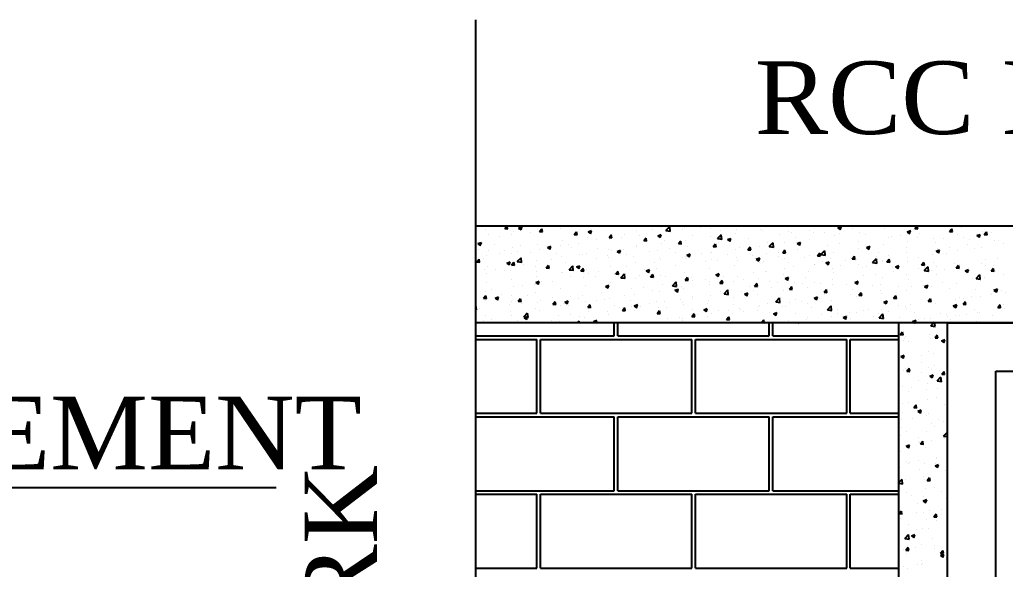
# Model space of a CAD drawing. Header units: metres. Extents: x 605 to 716, y 216 to 296.
# Drawn here: x 618.302 to 621.164, y 221.427 to 223.023 of the extents above; entities that cross this region are included whole.
import ezdxf

# ---------------------------------------------------------------- set-up
doc = ezdxf.new("R2010")
doc.units = ezdxf.units.M
doc.layers.add('1', color=1, linetype='Continuous')
doc.styles.add('ROMANTIC', font='romantic.ttf', dxfattribs={"width": 0.8})
doc.styles.add('TIMES', font='times.ttf', dxfattribs={"height": 9})

# ---------------------------------------------------------------- blocks, each defined once
blk = doc.blocks.new('A$C1A3C141D')
at = {"color": 0}
for p, q in [((61.17, -365.14), (61.17, -129.52)), ((308.09, -159.19), (61.17, -159.19)), ((308.09, -173.11), (61.17, -173.11)), ((121.99, -305.35), (121.99, -173.11)), ((128.95, -298.39), (128.95, -173.11)), ((128.95, -173.11), (240.31, -173.11)), ((135.91, -291.43), (135.91, -180.07)), ((135.91, -180.07), (233.35, -180.07)), ((-295.86, -196.77), (32.47, -196.77))]:
    blk.add_line(p, q, dxfattribs=at)
at = {"color": 2}
for p, q in [((62.56, -159.73), (62.56, -159.73)), ((65.34, -159.53), (65.62, -159.19)), ((65.34, -159.53), (65.76, -159.57)), ((65.75, -159.6), (65.68, -159.19)), ((66.59, -159.93), (66.59, -159.93)), ((67.33, -159.47), (67.82, -159.28)), ((67.33, -159.47), (67.68, -159.7)), ((67.67, -159.74), (67.81, -159.32)), ((70.11, -159.48), (70.11, -159.48)), ((70.33, -159.97), (70.67, -159.57)), ((70.33, -159.97), (70.75, -160)), ((70.74, -160.04), (70.66, -159.6)), ((73.38, -159.53), (73.38, -159.53)), ((75.12, -159.3), (75.12, -159.3)), ((75.33, -160.4), (75.66, -160)), ((75.74, -160.47), (75.65, -160.04)), ((77.33, -160.03), (77.82, -159.84)), ((77.33, -160.03), (77.68, -160.26)), ((77.68, -160.29), (77.82, -159.87)), ((84.34, -159.82), (84.34, -159.82)), ((86.63, -159.7), (86.63, -159.7)), ((87.49, -159.22), (87.49, -159.22)), ((87.92, -159.33), (87.92, -159.33)), ((88.5, -159.83), (89.04, -159.26)), ((88.5, -159.83), (89.12, -159.92)), ((89.11, -159.95), (89.04, -159.29)), ((89.09, -159.97), (89.09, -159.97)), ((90.83, -159.74), (90.83, -159.74)), ((91.21, -159.38), (91.21, -159.38)), ((93.47, -159.39), (93.47, -159.39)), ((94.92, -159.53), (94.92, -159.53)), ((96.41, -159.84), (96.41, -159.84)), ((98.64, -159.69), (98.64, -159.69)), ((102.05, -159.74), (102.05, -159.74)), ((102.35, -159.85), (102.35, -159.85)), ((105.67, -159.22), (105.67, -159.22)), ((106.07, -160), (106.07, -160)), ((109.19, -159.83), (109.19, -159.83)), ((113.19, -159.45), (113.68, -159.27)), ((113.19, -159.45), (113.54, -159.69)), ((113.53, -159.72), (113.67, -159.3)), ((113.58, -159.25), (113.58, -159.25)), ((115.31, -159.49), (115.31, -159.49)), ((116.29, -160.08), (116.29, -160.08)), ((119.86, -159.59), (119.86, -159.59)), ((123.19, -160.01), (123.68, -159.83)), ((123.19, -160.01), (123.54, -160.25)), ((123.53, -160.28), (123.67, -159.86)), ((124.28, -159.54), (124.57, -159.19)), ((124.28, -159.54), (124.7, -159.57)), ((124.69, -159.61), (124.61, -159.19)), ((129.27, -159.97), (129.61, -159.57)), ((129.27, -159.97), (129.69, -160.01)), ((129.3, -159.68), (129.3, -159.68)), ((129.68, -160.04), (129.6, -159.61)), ((131.04, -159.45), (131.04, -159.45)), ((133.99, -160), (133.99, -160)), ((134.26, -160.41), (134.6, -160.01)), ((134.67, -160.48), (134.59, -160.04)), ((63.02, -160.42), (63.02, -160.42)), ((64.6, -160.69), (64.6, -160.69)), ((66.34, -160.46), (66.34, -160.46)), ((68.98, -160.11), (68.98, -160.11)), ((73.64, -161.28), (73.64, -161.28)), ((75.33, -160.4), (75.74, -160.44)), ((77.21, -160.79), (77.21, -160.79)), ((78.51, -161.1), (78.51, -161.1)), ((80.32, -160.84), (80.65, -160.44)), ((80.32, -160.84), (80.73, -160.88)), ((80.32, -161.12), (80.32, -161.12)), ((80.73, -160.91), (80.65, -160.47)), ((80.73, -160.34), (80.73, -160.34)), ((82.06, -160.89), (82.06, -160.89)), ((82.57, -160.4), (82.57, -160.4)), ((84.7, -160.55), (84.7, -160.55)), ((85.31, -161.28), (85.64, -160.88)), ((85.31, -161.28), (85.73, -161.31)), ((85.72, -161.35), (85.64, -160.91)), ((87.34, -160.58), (87.82, -160.4)), ((87.34, -160.58), (87.68, -160.82)), ((87.68, -160.85), (87.82, -160.43)), ((88.3, -161.23), (88.3, -161.23)), ((90.3, -161.71), (90.64, -161.31)), ((90.71, -161.78), (90.63, -161.35)), ((91.35, -161.2), (91.35, -161.2)), ((92.36, -160.53), (92.36, -160.53)), ((94.96, -160.68), (94.96, -160.68)), ((95.93, -160.98), (96.47, -160.41)), ((95.93, -160.98), (96.55, -161.08)), ((96.54, -161.1), (96.46, -160.44)), ((97.34, -161.14), (97.83, -160.96)), ((97.34, -161.14), (97.69, -161.38)), ((97.68, -161.41), (97.82, -160.99)), ((97.78, -161.33), (97.78, -161.33)), ((98.54, -160.19), (98.54, -160.19)), ((100.41, -160.98), (100.41, -160.98)), ((104.81, -160.4), (104.81, -160.4)), ((106.55, -160.17), (106.55, -160.17)), ((107.19, -160.88), (107.19, -160.88)), ((109.16, -161.05), (109.16, -161.05)), ((109.78, -160.16), (109.78, -160.16)), ((111.25, -160.18), (111.25, -160.18)), ((112.67, -160.6), (112.67, -160.6)), ((113.5, -160.32), (113.5, -160.32)), ((116.13, -161.42), (116.13, -161.42)), ((117.21, -160.47), (117.21, -160.47)), ((120.53, -160.84), (120.53, -160.84)), ((120.93, -160.63), (120.93, -160.63)), ((122.27, -160.61), (122.27, -160.61)), ((123.29, -161.46), (123.29, -161.46)), ((124.64, -160.79), (124.64, -160.79)), ((124.9, -160.26), (124.9, -160.26)), ((126.91, -160.94), (126.91, -160.94)), ((128.36, -160.95), (128.36, -160.95)), ((130.48, -160.45), (130.48, -160.45)), ((131.26, -160.85), (131.26, -160.85)), ((132.07, -161.1), (132.07, -161.1)), ((133.19, -160.57), (133.68, -160.38)), ((133.19, -160.57), (133.54, -160.8)), ((133.53, -160.84), (133.68, -160.42)), ((134.26, -160.41), (134.68, -160.45)), ((135.32, -160.16), (135.32, -160.16)), ((135.79, -161.26), (135.79, -161.26)), ((136.24, -161.27), (136.24, -161.27)), ((61.48, -161.71), (61.97, -161.53)), ((61.48, -161.71), (61.83, -161.95)), ((61.6, -162.61), (61.6, -162.61)), ((61.82, -161.98), (61.97, -161.56)), ((62.94, -162.73), (62.94, -162.73)), ((63.84, -161.83), (63.84, -161.83)), ((65.31, -162.77), (65.31, -162.77)), ((66.51, -162.24), (66.51, -162.24)), ((67.15, -162.86), (67.15, -162.86)), ((67.56, -161.99), (67.56, -161.99)), ((70.03, -161.8), (70.03, -161.8)), ((70.39, -162.49), (70.39, -162.49)), ((71.27, -162.15), (71.27, -162.15)), ((71.49, -162.27), (71.97, -162.09)), ((71.49, -162.27), (71.83, -162.51)), ((71.55, -162.28), (71.55, -162.28)), ((71.83, -162.54), (71.97, -162.12)), ((73.29, -162.05), (73.29, -162.05)), ((74.45, -161.79), (74.45, -161.79)), ((74.99, -162.3), (74.99, -162.3)), ((75.92, -161.7), (75.92, -161.7)), ((78.7, -162.46), (78.7, -162.46)), ((80.18, -162.62), (80.18, -162.62)), ((80.64, -162.66), (80.64, -162.66)), ((81.49, -162.83), (81.98, -162.64)), ((81.49, -162.83), (81.84, -163.06)), ((81.83, -163.1), (81.97, -162.68)), ((82.42, -162.62), (82.42, -162.62)), ((84.24, -161.93), (84.24, -161.93)), ((84.26, -162.14), (84.26, -162.14)), ((86.14, -162.78), (86.14, -162.78)), ((87.26, -162.71), (87.26, -162.71)), ((87.83, -161.65), (87.83, -161.65)), ((89, -162.48), (89, -162.48)), ((90.3, -161.71), (90.72, -161.75)), ((91.64, -162.14), (91.64, -162.14)), ((95.29, -162.15), (95.63, -161.75)), ((95.29, -162.15), (95.71, -162.19)), ((95.7, -162.22), (95.62, -161.79)), ((96.04, -161.56), (96.04, -161.56)), ((98.45, -162.51), (98.45, -162.51)), ((99.07, -162.27), (99.07, -162.27)), ((100.29, -162.59), (100.62, -162.19)), ((100.29, -162.59), (100.7, -162.62)), ((100.7, -162.66), (100.62, -162.22)), ((101.97, -162.06), (101.97, -162.06)), ((103.13, -161.58), (103.13, -161.58)), ((103.36, -162.13), (103.9, -161.57)), ((103.36, -162.13), (103.98, -162.23)), ((103.97, -162.26), (103.89, -161.59)), ((105.28, -163.02), (105.61, -162.62)), ((105.58, -161.54), (105.58, -161.54)), ((105.69, -163.09), (105.61, -162.66)), ((107.34, -161.7), (107.83, -161.51)), ((107.34, -161.7), (107.69, -161.93)), ((107.36, -162.57), (107.36, -162.57)), ((107.68, -161.97), (107.82, -161.55)), ((110.78, -163.28), (111.33, -162.72)), ((111.4, -163.41), (111.32, -162.75)), ((111.75, -161.99), (111.75, -161.99)), ((113.49, -161.76), (113.49, -161.76)), ((116.2, -162.4), (116.2, -162.4)), ((117.34, -162.26), (117.83, -162.07)), ((117.34, -162.26), (117.69, -162.49)), ((117.68, -162.52), (117.83, -162.1)), ((119.77, -161.91), (119.77, -161.91)), ((123.14, -162.25), (123.14, -162.25)), ((127.2, -161.55), (127.2, -161.55)), ((127.35, -162.81), (127.83, -162.63)), ((127.35, -162.81), (127.69, -163.05)), ((127.47, -162.43), (127.47, -162.43)), ((127.69, -163.08), (127.83, -162.66)), ((129.21, -162.2), (129.21, -162.2)), ((130.39, -162.77), (130.39, -162.77)), ((131.85, -161.85), (131.85, -161.85)), ((132.92, -162.38), (132.92, -162.38)), ((133.91, -162.32), (133.91, -162.32)), ((136.98, -161.68), (136.98, -161.68)), ((61.31, -164.33), (61.65, -163.93)), ((61.31, -164.33), (61.73, -164.36)), ((61.72, -164.4), (61.64, -163.96)), ((62.28, -163.88), (62.28, -163.88)), ((62.77, -163.43), (62.77, -163.43)), ((64.51, -163.2), (64.51, -163.2)), ((65.64, -164.52), (66.13, -164.33)), ((66.33, -163.19), (66.33, -163.19)), ((67.14, -164.3), (67.68, -163.74)), ((67.14, -164.3), (67.76, -164.4)), ((67.75, -164.43), (67.68, -163.77)), ((69.03, -162.93), (69.03, -162.93)), ((69.94, -164.12), (69.94, -164.12)), ((72.06, -164.02), (72.06, -164.02)), ((72.74, -163.08), (72.74, -163.08)), ((73.56, -163.59), (73.56, -163.59)), ((76.12, -163.32), (76.12, -163.32)), ((76.46, -163.24), (76.46, -163.24)), ((77.13, -163.1), (77.13, -163.1)), ((78.49, -163.87), (78.49, -163.87)), ((80.17, -163.4), (80.17, -163.4)), ((80.23, -163.64), (80.23, -163.64)), ((82.87, -163.29), (82.87, -163.29)), ((83.89, -163.55), (83.89, -163.55)), ((87.6, -163.71), (87.6, -163.71)), ((87.75, -163.96), (87.75, -163.96)), ((89.85, -162.93), (89.85, -162.93)), ((90.95, -163.67), (90.95, -163.67)), ((91.26, -163.52), (91.26, -163.52)), ((91.32, -163.87), (91.32, -163.87)), ((91.49, -163.39), (91.98, -163.2)), ((91.49, -163.39), (91.84, -163.62)), ((91.83, -163.65), (91.97, -163.23)), ((93.57, -163.09), (93.57, -163.09)), ((94.2, -164.3), (94.2, -164.3)), ((94.88, -163), (94.88, -163)), ((95.01, -162.97), (95.01, -162.97)), ((95.03, -164.02), (95.03, -164.02)), ((95.95, -164.07), (95.95, -164.07)), ((97.28, -163.25), (97.28, -163.25)), ((98.58, -163.73), (98.58, -163.73)), ((98.75, -164.18), (98.75, -164.18)), ((101, -163.4), (101, -163.4)), ((101.49, -163.94), (101.98, -163.76)), ((101.49, -163.94), (101.84, -164.18)), ((101.83, -164.21), (101.98, -163.79)), ((102.98, -163.15), (102.98, -163.15)), ((104.71, -163.56), (104.71, -163.56)), ((104.72, -162.92), (104.72, -162.92)), ((105.28, -163.02), (105.69, -163.06)), ((105.5, -163.85), (105.5, -163.85)), ((108.43, -163.72), (108.43, -163.72)), ((109.07, -163.36), (109.07, -163.36)), ((110.27, -163.46), (110.61, -163.06)), ((110.27, -163.46), (110.69, -163.5)), ((110.68, -163.53), (110.6, -163.1)), ((110.78, -163.28), (111.4, -163.38)), ((111.5, -164.5), (111.98, -164.31)), ((112.14, -163.87), (112.14, -163.87)), ((112.59, -162.92), (112.59, -162.92)), ((114.3, -164.16), (114.3, -164.16)), ((115.02, -163.64), (115.02, -163.64)), ((115.26, -163.9), (115.6, -163.5)), ((115.26, -163.9), (115.68, -163.93)), ((115.67, -163.97), (115.59, -163.53)), ((115.86, -164.03), (115.86, -164.03)), ((118.21, -164.44), (118.75, -163.87)), ((118.7, -163.58), (118.7, -163.58)), ((118.83, -164.56), (118.75, -163.9)), ((119.08, -162.94), (119.08, -162.94)), ((119.57, -164.19), (119.57, -164.19)), ((119.69, -164.22), (119.69, -164.22)), ((120.25, -164.33), (120.59, -163.93)), ((120.44, -163.35), (120.44, -163.35)), ((120.66, -164.41), (120.58, -163.97)), ((123.07, -163), (123.07, -163)), ((123.21, -163.78), (123.21, -163.78)), ((124.81, -163.77), (124.81, -163.77)), ((126.82, -163.26), (126.82, -163.26)), ((128.87, -163.08), (128.87, -163.08)), ((134.41, -164.02), (134.41, -164.02)), ((136.15, -163.79), (136.15, -163.79)), ((62.46, -165.37), (62.46, -165.37)), ((62.85, -165.05), (62.85, -165.05)), ((63.94, -165.41), (63.94, -165.41)), ((65.32, -165.6), (65.32, -165.6)), ((65.64, -164.52), (65.99, -164.75)), ((65.98, -164.78), (66.12, -164.36)), ((66.17, -165.53), (66.17, -165.53)), ((66.31, -164.77), (66.64, -164.37)), ((66.31, -164.77), (66.72, -164.8)), ((66.42, -164.56), (66.42, -164.56)), ((66.72, -164.84), (66.64, -164.4)), ((68, -164.71), (68, -164.71)), ((69.71, -165.02), (69.71, -165.02)), ((69.89, -165.69), (69.89, -165.69)), ((71.3, -165.2), (71.63, -164.8)), ((71.3, -165.2), (71.71, -165.24)), ((71.46, -164.79), (71.46, -164.79)), ((71.71, -165.27), (71.63, -164.84)), ((74.09, -164.45), (74.09, -164.45)), ((74.57, -165.46), (75.11, -164.89)), ((74.57, -165.46), (75.19, -165.55)), ((75.18, -165.58), (75.1, -164.92)), ((75.64, -165.07), (76.13, -164.89)), ((75.64, -165.07), (75.99, -165.31)), ((75.98, -165.34), (76.12, -164.92)), ((76.29, -165.64), (76.63, -165.24)), ((76.29, -165.64), (76.71, -165.68)), ((76.7, -165.71), (76.62, -165.27)), ((77.04, -165.42), (77.04, -165.42)), ((80.56, -164.97), (80.56, -164.97)), ((81.28, -166.08), (81.62, -165.68)), ((81.69, -166.15), (81.61, -165.71)), ((82.84, -165.06), (82.84, -165.06)), ((84.17, -164.45), (84.17, -164.45)), ((85.43, -165.46), (85.43, -165.46)), ((85.64, -165.63), (86.13, -165.44)), ((85.64, -165.63), (85.99, -165.87)), ((85.98, -165.9), (86.12, -165.48)), ((86.9, -164.36), (86.9, -164.36)), ((87.17, -165.23), (87.17, -165.23)), ((89.81, -164.88), (89.81, -164.88)), ((94.79, -165.31), (94.79, -165.31)), ((98.37, -164.82), (98.37, -164.82)), ((101.88, -164.38), (101.88, -164.38)), ((102.46, -164.34), (102.46, -164.34)), ((102.84, -165.73), (102.84, -165.73)), ((102.89, -165.66), (102.89, -165.66)), ((105.53, -165.32), (105.53, -165.32)), ((106.18, -164.5), (106.18, -164.5)), ((106.9, -165.03), (106.9, -165.03)), ((108.99, -165.68), (108.99, -165.68)), ((109.89, -164.65), (109.89, -164.65)), ((109.92, -164.74), (109.92, -164.74)), ((110.96, -164.34), (110.96, -164.34)), ((111.5, -164.5), (111.84, -164.74)), ((111.66, -164.51), (111.66, -164.51)), ((111.84, -164.77), (111.98, -164.35)), ((112.5, -165.24), (112.5, -165.24)), ((113.61, -164.81), (113.61, -164.81)), ((116.12, -164.71), (116.12, -164.71)), ((116.69, -165.17), (116.69, -165.17)), ((117.33, -164.97), (117.33, -164.97)), ((118.21, -164.44), (118.83, -164.53)), ((120.25, -164.33), (120.67, -164.37)), ((120.75, -164.47), (120.75, -164.47)), ((121.04, -165.12), (121.04, -165.12)), ((121.5, -165.06), (121.99, -164.87)), ((121.5, -165.06), (121.84, -165.29)), ((121.84, -165.33), (121.98, -164.91)), ((123.29, -164.35), (123.29, -164.35)), ((124.76, -165.28), (124.76, -165.28)), ((125.25, -164.77), (125.58, -164.37)), ((125.25, -164.77), (125.66, -164.81)), ((125.66, -164.84), (125.58, -164.41)), ((125.64, -165.59), (126.18, -165.02)), ((125.64, -165.17), (125.64, -165.17)), ((125.64, -165.59), (126.26, -165.68)), ((126.25, -165.71), (126.18, -165.05)), ((126.74, -165.57), (126.74, -165.57)), ((127, -164.5), (127, -164.5)), ((127.38, -164.94), (127.38, -164.94)), ((128.47, -165.44), (128.47, -165.44)), ((130.02, -164.59), (130.02, -164.59)), ((130.24, -165.21), (130.57, -164.81)), ((130.24, -165.21), (130.65, -165.24)), ((130.31, -165.08), (130.31, -165.08)), ((130.65, -165.28), (130.57, -164.84)), ((130.72, -164.66), (130.72, -164.66)), ((131.5, -165.62), (131.99, -165.43)), ((131.5, -165.62), (131.85, -165.85)), ((131.52, -165.51), (131.52, -165.51)), ((131.84, -165.88), (131.98, -165.46)), ((132.19, -165.59), (132.19, -165.59)), ((133.83, -164.64), (133.83, -164.64)), ((134.43, -164.82), (134.43, -164.82)), ((135.23, -165.64), (135.57, -165.24)), ((135.23, -165.64), (135.65, -165.68)), ((135.64, -165.72), (135.56, -165.28)), ((135.58, -164.82), (135.58, -164.82)), ((62.68, -165.95), (62.68, -165.95)), ((66.34, -166.88), (66.34, -166.88)), ((69.79, -167.32), (70.28, -167.13)), ((69.86, -166.43), (69.86, -166.43)), ((70.66, -167.15), (70.66, -167.15)), ((73.47, -165.91), (73.47, -165.91)), ((73.6, -165.84), (73.6, -165.84)), ((74.72, -166.45), (74.72, -166.45)), ((76.66, -166.61), (76.66, -166.61)), ((77.32, -166), (77.32, -166)), ((78.4, -166.38), (78.4, -166.38)), ((78.78, -165.76), (78.78, -165.76)), ((81.04, -166.04), (81.04, -166.04)), ((81.04, -166.16), (81.04, -166.16)), ((81.28, -166.08), (81.7, -166.11)), ((82, -166.61), (82.54, -166.04)), ((82, -166.61), (82.61, -166.7)), ((82.61, -166.73), (82.53, -166.07)), ((84.09, -166.77), (84.09, -166.77)), ((84.75, -166.31), (84.75, -166.31)), ((86.27, -166.51), (86.61, -166.11)), ((86.27, -166.51), (86.69, -166.55)), ((86.69, -166.58), (86.6, -166.15)), ((87.66, -166.28), (87.66, -166.28)), ((88.47, -166.47), (88.47, -166.47)), ((91.18, -165.83), (91.18, -165.83)), ((91.27, -166.95), (91.6, -166.55)), ((91.27, -166.95), (91.68, -166.99)), ((91.68, -167.02), (91.6, -166.58)), ((92.18, -166.63), (92.18, -166.63)), ((92.37, -167.05), (92.37, -167.05)), ((94.12, -166.82), (94.12, -166.82)), ((94.73, -167.12), (94.73, -167.12)), ((95.65, -166.19), (96.13, -166)), ((95.65, -166.19), (95.99, -166.42)), ((95.9, -166.78), (95.9, -166.78)), ((95.99, -166.46), (96.13, -166.04)), ((96.26, -167.39), (96.59, -166.99)), ((96.67, -167.46), (96.59, -167.02)), ((96.75, -166.47), (96.75, -166.47)), ((98.28, -167.14), (98.28, -167.14)), ((98.79, -166.43), (98.79, -166.43)), ((99.61, -166.94), (99.61, -166.94)), ((101.15, -165.89), (101.15, -165.89)), ((101.8, -166.69), (101.8, -166.69)), ((103.33, -167.1), (103.33, -167.1)), ((105.41, -166.17), (105.41, -166.17)), ((105.65, -166.75), (106.14, -166.56)), ((105.65, -166.75), (105.99, -166.98)), ((105.99, -167.01), (106.13, -166.59)), ((108.57, -166.56), (108.57, -166.56)), ((112.47, -166.91), (112.47, -166.91)), ((112.63, -165.86), (112.63, -165.86)), ((115.65, -167.3), (116.14, -167.12)), ((115.99, -167.57), (116.13, -167.15)), ((116.03, -167.03), (116.03, -167.03)), ((116.86, -166.33), (116.86, -166.33)), ((118.61, -166.1), (118.61, -166.1)), ((119.61, -166.54), (119.61, -166.54)), ((121.24, -165.75), (121.24, -165.75)), ((123.12, -166.1), (123.12, -166.1)), ((123.41, -166.91), (123.41, -166.91)), ((127.46, -166.21), (127.46, -166.21)), ((132.58, -166.76), (132.58, -166.76)), ((133.07, -166.74), (133.61, -166.17)), ((133.07, -166.74), (133.69, -166.84)), ((133.68, -166.86), (133.6, -166.2)), ((133.74, -166.96), (133.74, -166.96)), ((134.32, -166.53), (134.32, -166.53)), ((135.9, -165.75), (135.9, -165.75)), ((136.96, -166.18), (136.96, -166.18)), ((62.54, -168.54), (62.54, -168.54)), ((62.77, -167.37), (62.77, -167.37)), ((63.49, -168.35), (63.49, -168.35)), ((66.6, -167.85), (66.6, -167.85)), ((67.88, -167.77), (67.88, -167.77)), ((69.63, -167.54), (69.63, -167.54)), ((69.79, -167.32), (70.14, -167.55)), ((70.13, -167.59), (70.27, -167.17)), ((72.26, -167.19), (72.26, -167.19)), ((73.39, -168.23), (73.39, -168.23)), ((76.96, -167.74), (76.96, -167.74)), ((79.8, -167.88), (80.28, -167.69)), ((79.8, -167.88), (80.14, -168.11)), ((80.14, -168.14), (80.28, -167.72)), ((80.48, -167.29), (80.48, -167.29)), ((83.6, -168.2), (83.6, -168.2)), ((85.34, -167.97), (85.34, -167.97)), ((86.61, -168.52), (86.61, -168.52)), ((87.98, -167.63), (87.98, -167.63)), ((89.42, -167.76), (89.97, -167.19)), ((89.42, -167.76), (90.04, -167.86)), ((89.8, -168.43), (90.29, -168.25)), ((89.8, -168.43), (90.14, -168.67)), ((90.04, -167.88), (89.96, -167.22)), ((90.14, -168.7), (90.28, -168.28)), ((90.67, -167.82), (90.67, -167.82)), ((91.09, -168.15), (91.09, -168.15)), ((94.71, -167.63), (94.71, -167.63)), ((96.26, -167.39), (96.68, -167.42)), ((96.85, -168.91), (97.39, -168.35)), ((97.46, -169.03), (97.39, -168.37)), ((100.45, -167.95), (100.45, -167.95)), ((101.06, -168.41), (101.06, -168.41)), ((101.25, -167.82), (101.59, -167.42)), ((101.25, -167.82), (101.67, -167.86)), ((101.66, -167.89), (101.58, -167.46)), ((103.69, -168.06), (103.69, -168.06)), ((104.51, -167.26), (104.51, -167.26)), ((105.33, -168.49), (105.33, -168.49)), ((106.24, -168.26), (106.58, -167.86)), ((106.24, -168.26), (106.66, -168.3)), ((106.65, -168.33), (106.57, -167.89)), ((107.04, -167.25), (107.04, -167.25)), ((108.09, -167.48), (108.09, -167.48)), ((108.9, -168), (108.9, -168)), ((109.83, -167.25), (109.83, -167.25)), ((110.76, -167.41), (110.76, -167.41)), ((111.24, -168.7), (111.57, -168.3)), ((111.65, -168.77), (111.57, -168.33)), ((112.42, -167.55), (112.42, -167.55)), ((114.47, -167.57), (114.47, -167.57)), ((115.29, -168.3), (115.29, -168.3)), ((115.65, -167.3), (116, -167.54)), ((118.19, -167.73), (118.19, -167.73)), ((119.35, -167.6), (119.35, -167.6)), ((119.41, -168.5), (119.41, -168.5)), ((121.9, -167.88), (121.9, -167.88)), ((123.04, -168.41), (123.04, -168.41)), ((123.81, -167.92), (123.81, -167.92)), ((125.55, -167.69), (125.55, -167.69)), ((125.62, -168.04), (125.62, -168.04)), ((125.65, -167.86), (126.14, -167.67)), ((125.65, -167.86), (126, -168.09)), ((125.99, -168.13), (126.13, -167.71)), ((126.65, -167.89), (126.65, -167.89)), ((128.19, -167.34), (128.19, -167.34)), ((129.33, -168.2), (129.33, -168.2)), ((130.22, -167.4), (130.22, -167.4)), ((133.05, -168.35), (133.05, -168.35)), ((135.65, -168.42), (136.14, -168.23)), ((135.65, -168.42), (136, -168.65)), ((136, -168.69), (136.14, -168.27)), ((136.77, -168.51), (136.77, -168.51)), ((62.28, -169.56), (62.62, -169.16)), ((62.28, -169.56), (62.7, -169.6)), ((62.57, -169.86), (62.57, -169.86)), ((62.69, -169.63), (62.61, -169.2)), ((62.68, -169.68), (62.68, -169.68)), ((63.95, -169.56), (64.43, -169.38)), ((63.95, -169.56), (64.29, -169.8)), ((64.29, -169.83), (64.43, -169.41)), ((64.82, -169.08), (64.82, -169.08)), ((66.26, -169.19), (66.26, -169.19)), ((67.27, -170), (67.61, -169.6)), ((67.68, -170.07), (67.6, -169.63)), ((68.53, -169.24), (68.53, -169.24)), ((69.77, -168.75), (69.77, -168.75)), ((70.43, -169.94), (70.43, -169.94)), ((72.25, -169.4), (72.25, -169.4)), ((73.95, -170.12), (74.43, -169.93)), ((74.29, -170.39), (74.43, -169.97)), ((74.83, -169.36), (74.83, -169.36)), ((75.96, -169.56), (75.96, -169.56)), ((76.57, -169.13), (76.57, -169.13)), ((78.49, -169.91), (78.49, -169.91)), ((79.2, -168.78), (79.2, -168.78)), ((79.68, -169.71), (79.68, -169.71)), ((80.39, -169.61), (80.39, -169.61)), ((82.55, -169.21), (82.55, -169.21)), ((83.4, -169.87), (83.4, -169.87)), ((84.01, -169.09), (84.01, -169.09)), ((87.58, -168.6), (87.58, -168.6)), ((90.54, -169.79), (90.54, -169.79)), ((92.29, -169.56), (92.29, -169.56)), ((92.34, -169.35), (92.34, -169.35)), ((94.62, -169.95), (94.62, -169.95)), ((94.92, -169.22), (94.92, -169.22)), ((96.39, -168.65), (96.39, -168.65)), ((96.85, -168.91), (97.47, -169.01)), ((98.2, -169.46), (98.2, -169.46)), ((99.32, -168.64), (99.32, -168.64)), ((99.8, -168.99), (100.29, -168.8)), ((99.8, -168.99), (100.15, -169.22)), ((100.14, -169.26), (100.28, -168.84)), ((101.71, -169.01), (101.71, -169.01)), ((104.28, -170.06), (104.82, -169.5)), ((104.89, -170.19), (104.82, -169.53)), ((107.17, -169.69), (107.17, -169.69)), ((108, -170), (108, -170)), ((109.8, -169.55), (110.29, -169.36)), ((109.8, -169.55), (110.15, -169.78)), ((110.14, -169.82), (110.28, -169.4)), ((110.64, -169.65), (110.64, -169.65)), ((111.23, -169), (111.23, -169)), ((111.24, -168.7), (111.65, -168.73)), ((112.33, -169.87), (112.33, -169.87)), ((115.03, -169.07), (115.03, -169.07)), ((115.95, -169.35), (115.95, -169.35)), ((116.23, -169.13), (116.56, -168.73)), ((116.23, -169.13), (116.64, -169.17)), ((116.64, -169.2), (116.56, -168.77)), ((116.78, -168.84), (116.78, -168.84)), ((119.52, -168.86), (119.52, -168.86)), ((119.8, -170.11), (120.29, -169.92)), ((120.15, -170.37), (120.29, -169.95)), ((121.22, -169.57), (121.55, -169.17)), ((121.22, -169.57), (121.64, -169.61)), ((121.63, -169.64), (121.55, -169.2)), ((126.21, -170.01), (126.55, -169.61)), ((126.62, -170.08), (126.54, -169.64)), ((130.14, -169.72), (130.14, -169.72)), ((130.75, -169.51), (130.75, -169.51)), ((131.24, -169.67), (131.24, -169.67)), ((132.49, -169.28), (132.49, -169.28)), ((133.66, -169.27), (133.66, -169.27)), ((135.13, -168.93), (135.13, -168.93)), ((135.3, -168.97), (135.3, -168.97)), ((137.27, -168.75), (137.27, -168.75)), ((61.17, -170.53), (61.18, -170.52)), ((61.25, -171.21), (61.17, -170.55)), ((61.17, -171.17), (61.25, -171.18)), ((61.66, -171.09), (61.66, -171.09)), ((66.05, -170.51), (66.05, -170.51)), ((66.29, -170.02), (66.29, -170.02)), ((67.27, -170), (67.69, -170.04)), ((67.79, -170.28), (67.79, -170.28)), ((69.69, -171.07), (69.69, -171.07)), ((70, -170.18), (70, -170.18)), ((70.37, -171.3), (70.37, -171.3)), ((72.26, -170.44), (72.6, -170.04)), ((72.26, -170.44), (72.68, -170.47)), ((72.67, -170.51), (72.59, -170.07)), ((73.3, -170.54), (73.3, -170.54)), ((73.72, -170.33), (73.72, -170.33)), ((73.95, -170.12), (74.29, -170.35)), ((74.43, -170.61), (74.43, -170.61)), ((76.87, -170.05), (76.87, -170.05)), ((77.26, -170.87), (77.59, -170.47)), ((77.26, -170.87), (77.67, -170.91)), ((77.43, -170.49), (77.43, -170.49)), ((77.67, -170.94), (77.59, -170.51)), ((81.15, -170.65), (81.15, -170.65)), ((81.77, -170.95), (81.77, -170.95)), ((82.25, -171.31), (82.58, -170.91)), ((82.25, -171.31), (82.66, -171.35)), ((82.66, -171.38), (82.58, -170.95)), ((83.51, -170.72), (83.51, -170.72)), ((83.92, -171.4), (83.92, -171.4)), ((83.95, -170.68), (84.44, -170.49)), ((83.95, -170.68), (84.3, -170.91)), ((84.22, -170.74), (84.22, -170.74)), ((84.29, -170.95), (84.43, -170.53)), ((84.86, -170.8), (84.86, -170.8)), ((86.15, -170.37), (86.15, -170.37)), ((87.11, -170.03), (87.11, -170.03)), ((87.24, -171.75), (87.58, -171.35)), ((87.49, -170.91), (87.49, -170.91)), ((87.65, -171.82), (87.57, -171.38)), ((88.28, -170.04), (88.28, -170.04)), ((88.58, -170.96), (88.58, -170.96)), ((90.83, -170.18), (90.83, -170.18)), ((91.01, -170.47), (91.01, -170.47)), ((92.29, -171.12), (92.29, -171.12)), ((93.95, -171.24), (94.44, -171.05)), ((93.95, -171.24), (94.3, -171.47)), ((94.29, -171.5), (94.43, -171.08)), ((94.54, -170.34), (94.54, -170.34)), ((96.01, -171.28), (96.01, -171.28)), ((97.49, -171.38), (97.49, -171.38)), ((98.26, -170.5), (98.26, -170.5)), ((99.05, -171.09), (99.05, -171.09)), ((99.23, -171.15), (99.23, -171.15)), ((101.63, -171.33), (101.63, -171.33)), ((101.86, -170.81), (101.86, -170.81)), ((101.97, -170.65), (101.97, -170.65)), ((103.11, -170.39), (103.11, -170.39)), ((104.28, -170.06), (104.9, -170.16)), ((105.24, -170.81), (105.24, -170.81)), ((105.69, -170.81), (105.69, -170.81)), ((106.26, -170.23), (106.26, -170.23)), ((108.82, -170.32), (108.82, -170.32)), ((109.4, -170.97), (109.4, -170.97)), ((111.71, -171.22), (112.25, -170.65)), ((111.71, -171.22), (112.33, -171.31)), ((112.32, -171.34), (112.24, -170.68)), ((113.12, -171.13), (113.12, -171.13)), ((116.83, -171.28), (116.83, -171.28)), ((117.58, -171.24), (117.58, -171.24)), ((119.44, -171.17), (119.44, -171.17)), ((119.8, -170.11), (120.15, -170.34)), ((121.98, -170.66), (121.98, -170.66)), ((122.95, -170.73), (122.95, -170.73)), ((123.12, -171.06), (123.12, -171.06)), ((123.72, -170.43), (123.72, -170.43)), ((126.21, -170.01), (126.63, -170.04)), ((126.35, -170.09), (126.35, -170.09)), ((126.57, -170.21), (126.57, -170.21)), ((127.18, -170.36), (127.18, -170.36)), ((129.81, -170.66), (130.29, -170.48)), ((129.81, -170.66), (130.15, -170.9)), ((130.15, -170.93), (130.29, -170.51)), ((131.2, -170.44), (131.54, -170.04)), ((131.2, -170.44), (131.62, -170.48)), ((131.61, -170.51), (131.53, -170.08)), ((132.9, -171.19), (132.9, -171.19)), ((136.2, -170.88), (136.53, -170.48)), ((136.2, -170.88), (136.61, -170.92)), ((136.61, -170.95), (136.53, -170.51)), ((136.96, -170.5), (136.96, -170.5)), ((137.19, -171.07), (137.19, -171.07)), ((62.26, -172.7), (62.26, -172.7)), ((62.6, -172), (62.6, -172)), ((63.43, -172.62), (63.43, -172.62)), ((66.17, -171.51), (66.17, -171.51)), ((66.31, -172), (66.31, -172)), ((67.15, -172.78), (67.15, -172.78)), ((68.06, -172.24), (68.6, -171.67)), ((68.06, -172.24), (68.68, -172.33)), ((68.1, -172.37), (68.59, -172.18)), ((68.1, -172.37), (68.45, -172.6)), ((68.44, -172.63), (68.58, -172.21)), ((68.68, -172.36), (68.6, -171.7)), ((68.6, -172.68), (68.6, -172.68)), ((72.04, -172.83), (72.04, -172.83)), ((73, -172.1), (73, -172.1)), ((74.74, -171.87), (74.74, -171.87)), ((75.75, -173.11), (76.03, -172.82)), ((76.1, -172.13), (76.1, -172.13)), ((76.79, -172.37), (76.79, -172.37)), ((77.37, -171.53), (77.37, -171.53)), ((78.1, -172.92), (78.59, -172.74)), ((78.47, -173.11), (78.58, -172.77)), ((80.16, -171.44), (80.16, -171.44)), ((80.31, -171.93), (80.31, -171.93)), ((87.24, -171.75), (87.66, -171.78)), ((88.71, -172.54), (88.71, -172.54)), ((90.45, -172.31), (90.45, -172.31)), ((90.92, -172.78), (90.92, -172.78)), ((90.93, -172.48), (90.93, -172.48)), ((92.23, -172.18), (92.57, -171.78)), ((92.23, -172.18), (92.65, -172.22)), ((92.64, -172.25), (92.56, -171.82)), ((93.09, -171.96), (93.09, -171.96)), ((94.54, -172.26), (94.54, -172.26)), ((94.99, -171.78), (94.99, -171.78)), ((97.22, -172.62), (97.56, -172.22)), ((97.22, -172.62), (97.64, -172.66)), ((97.64, -172.69), (97.55, -172.26)), ((98.11, -171.77), (98.11, -171.77)), ((99.72, -171.43), (99.72, -171.43)), ((102.22, -173.06), (102.55, -172.66)), ((102.62, -173.11), (102.55, -172.69)), ((103.44, -171.59), (103.44, -171.59)), ((103.95, -171.79), (104.44, -171.61)), ((103.95, -171.79), (104.3, -172.03)), ((104.3, -172.06), (104.44, -171.64)), ((106.17, -172.74), (106.17, -172.74)), ((107.15, -171.75), (107.15, -171.75)), ((108.73, -172.63), (108.73, -172.63)), ((108.81, -172.4), (108.81, -172.4)), ((110.87, -171.9), (110.87, -171.9)), ((112.25, -172.19), (112.25, -172.19)), ((113.2, -171.82), (113.2, -171.82)), ((113.96, -172.35), (114.44, -172.16)), ((113.96, -172.35), (114.3, -172.58)), ((114.3, -172.62), (114.44, -172.2)), ((114.59, -172.06), (114.59, -172.06)), ((114.94, -171.59), (114.94, -171.59)), ((115, -172.45), (115, -172.45)), ((115.86, -171.67), (115.86, -171.67)), ((118.3, -172.22), (118.3, -172.22)), ((119.06, -171.76), (119.06, -171.76)), ((119.14, -172.37), (119.68, -171.8)), ((119.14, -172.37), (119.75, -172.46)), ((119.75, -172.49), (119.67, -171.83)), ((120.55, -171.44), (120.55, -171.44)), ((122.02, -172.37), (122.02, -172.37)), ((123.96, -172.91), (124.45, -172.72)), ((124.26, -171.6), (124.26, -171.6)), ((124.32, -173.11), (124.44, -172.76)), ((124.52, -172.83), (124.52, -172.83)), ((124.79, -172.59), (124.79, -172.59)), ((125.73, -172.53), (125.73, -172.53)), ((126.48, -172.52), (126.48, -172.52)), ((127.98, -171.75), (127.98, -171.75)), ((128.85, -171.89), (128.85, -171.89)), ((128.92, -172.25), (128.92, -172.25)), ((129.45, -172.69), (129.45, -172.69)), ((130.06, -172.03), (130.06, -172.03)), ((130.66, -172.02), (130.66, -172.02)), ((131.69, -171.91), (131.69, -171.91)), ((133.3, -171.68), (133.3, -171.68)), ((133.57, -171.59), (133.57, -171.59)), ((135.41, -172.07), (135.41, -172.07)), ((65.96, -173.03), (65.96, -173.03)), ((70.86, -172.94), (70.86, -172.94)), ((73.22, -172.86), (73.22, -172.86)), ((74.58, -173.09), (74.58, -173.09)), ((76.06, -173.11), (76.03, -172.85)), ((78.1, -172.92), (78.38, -173.11)), ((102.22, -173.06), (102.63, -173.09)), ((104.43, -172.97), (104.43, -172.97)), ((107.53, -173.11), (107.54, -173.09)), ((122.87, -173.05), (122.87, -173.05)), ((123.96, -172.91), (124.26, -173.11)), ((124.26, -173.11), (124.31, -173.14)), ((124.3, -173.18), (124.32, -173.11)), ((126.56, -173.52), (126.95, -173.11)), ((126.56, -173.52), (127.18, -173.62)), ((126.95, -173.11), (127.11, -172.95)), ((127.11, -173.11), (127.1, -172.98)), ((127.18, -173.64), (127.11, -173.11)), ((133.16, -172.85), (133.16, -172.85)), ((136.88, -173), (136.88, -173)), ((122.19, -174.8), (122.52, -174.4)), ((122.19, -174.8), (122.6, -174.84)), ((122.6, -174.88), (122.51, -174.44)), ((122.69, -175.58), (122.69, -175.58)), ((122.78, -175.36), (122.78, -175.36)), ((122.88, -175.13), (122.88, -175.13)), ((126.4, -174.84), (126.4, -174.84)), ((126.59, -175.29), (126.59, -175.29)), ((127.09, -175), (127.09, -175)), ((127.18, -175.24), (127.51, -174.84)), ((127.18, -175.24), (127.59, -175.28)), ((127.44, -175.02), (127.44, -175.02)), ((127.59, -175.31), (127.51, -174.88)), ((128.11, -175.71), (128.6, -175.52)), ((128.45, -175.98), (128.6, -175.56)), ((128.83, -174.77), (128.83, -174.77)), ((123.39, -175.72), (123.39, -175.72)), ((128.11, -175.71), (128.46, -175.94)), ((122.27, -177.96), (122.75, -177.77)), ((122.27, -177.96), (122.61, -178.19)), ((122.61, -178.22), (122.75, -177.8)), ((122.7, -177.68), (122.7, -177.68)), ((125.26, -177.74), (125.26, -177.74)), ((126.31, -177.16), (126.31, -177.16)), ((127, -177.51), (127, -177.51)), ((122.99, -179.63), (122.99, -179.63)), ((123.1, -179.87), (123.1, -179.87)), ((123.15, -180.04), (123.49, -179.64)), ((123.56, -180.11), (123.48, -179.67)), ((125.24, -178.85), (125.24, -178.85)), ((126.23, -179.48), (126.23, -179.48)), ((126.71, -179.78), (126.71, -179.78)), ((127.16, -179.18), (127.16, -179.18)), ((127.8, -179.91), (127.8, -179.91)), ((122.61, -180), (122.61, -180)), ((123.15, -180.04), (123.57, -180.08)), ((123.43, -180.49), (123.43, -180.49)), ((125.17, -180.26), (125.17, -180.26)), ((126.42, -180.76), (126.91, -180.57)), ((126.42, -180.76), (126.77, -180.99)), ((126.76, -181.03), (126.9, -180.6)), ((127.49, -181.45), (128.03, -180.89)), ((128.1, -181.57), (128.02, -180.91)), ((128.14, -180.48), (128.48, -180.08)), ((128.14, -180.48), (128.56, -180.51)), ((128.55, -180.55), (128.47, -180.11)), ((128.82, -180.7), (128.82, -180.7)), ((122.53, -182.31), (122.53, -182.31)), ((123.85, -182.39), (123.85, -182.39)), ((124.77, -181.4), (124.77, -181.4)), ((125.97, -182.66), (125.97, -182.66)), ((126.14, -181.79), (126.14, -181.79)), ((127.49, -181.45), (128.1, -181.55)), ((127.57, -182.54), (127.57, -182.54)), ((123.34, -183), (123.34, -183)), ((126.06, -184.11), (126.06, -184.11)), ((127.42, -183.84), (127.42, -183.84)), ((122.44, -184.63), (122.44, -184.63)), ((123.36, -184.53), (123.36, -184.53)), ((124.12, -185.28), (124.45, -184.88)), ((124.12, -185.28), (124.53, -185.31)), ((124.14, -185.4), (124.14, -185.4)), ((124.53, -185.35), (124.45, -184.91)), ((128.54, -184.82), (128.54, -184.82)), ((122.36, -186.95), (122.36, -186.95)), ((122.5, -185.94), (122.5, -185.94)), ((123.97, -186.88), (123.97, -186.88)), ((124.73, -185.8), (125.21, -185.62)), ((124.73, -185.8), (125.07, -186.04)), ((125.07, -186.07), (125.21, -185.65)), ((125.97, -186.43), (125.97, -186.43)), ((126.21, -186.1), (126.21, -186.1)), ((122.31, -188.15), (122.31, -188.15)), ((126.71, -187.57), (126.71, -187.57)), ((127.14, -187.99), (127.14, -187.99)), ((127.68, -187.03), (127.68, -187.03)), ((128.45, -187.34), (128.45, -187.34)), ((122.27, -189.26), (122.27, -189.26)), ((123.08, -188.69), (123.08, -188.69)), ((124.83, -189.64), (124.83, -189.64)), ((125.89, -188.74), (125.89, -188.74)), ((128.41, -189.38), (128.95, -188.82)), ((128.41, -189.38), (128.95, -189.47)), ((128.55, -189.79), (128.55, -189.79)), ((128.8, -189.52), (128.8, -189.52)), ((128.88, -188.61), (128.95, -188.58)), ((128.88, -188.61), (128.95, -188.65)), ((128.95, -188.87), (128.94, -188.85)), ((123.03, -190.85), (123.52, -190.66)), ((123.03, -190.85), (123.38, -191.08)), ((123.37, -191.12), (123.51, -190.7)), ((124.75, -190.21), (124.75, -190.21)), ((124.88, -190.31), (124.88, -190.31)), ((125.08, -190.51), (125.42, -190.11)), ((125.08, -190.51), (125.5, -190.55)), ((125.49, -190.58), (125.41, -190.14)), ((125.81, -191.06), (125.81, -191.06)), ((126.62, -190.08), (126.62, -190.08)), ((122.19, -191.58), (122.19, -191.58)), ((127.4, -192.65), (127.4, -192.65)), ((127.42, -192.48), (127.42, -192.48)), ((122.11, -193.9), (122.11, -193.9)), ((123.05, -193.06), (123.05, -193.06)), ((123.34, -193.35), (123.34, -193.35)), ((123.47, -193.19), (123.47, -193.19)), ((124.79, -192.83), (124.79, -192.83)), ((125.72, -193.38), (125.72, -193.38)), ((127.19, -193.35), (127.19, -193.35)), ((127.19, -193.65), (127.67, -193.47)), ((127.19, -193.65), (127.53, -193.89)), ((127.53, -193.92), (127.67, -193.5)), ((124.94, -194.13), (124.94, -194.13)), ((125.59, -195.23), (125.59, -195.23)), ((126.05, -195.75), (126.38, -195.35)), ((126.46, -195.82), (126.38, -195.38)), ((128.66, -194.29), (128.66, -194.29)), ((121.99, -196.08), (122.45, -195.6)), ((121.99, -196.18), (122.52, -196.26)), ((122.02, -196.22), (122.02, -196.22)), ((122.09, -196.73), (122.09, -196.73)), ((122.52, -196.29), (122.44, -195.63)), ((122.96, -195.57), (122.96, -195.57)), ((125.64, -195.69), (125.64, -195.69)), ((125.81, -196.89), (125.81, -196.89)), ((126.05, -195.75), (126.46, -195.78)), ((127.12, -196.8), (127.12, -196.8)), ((123.06, -197.5), (123.06, -197.5)), ((123.76, -197.97), (123.76, -197.97)), ((125.55, -198.01), (125.55, -198.01)), ((128.16, -197.39), (128.16, -197.39)), ((128.78, -198.33), (128.78, -198.33)), ((124.72, -199.03), (124.72, -199.03)), ((125.49, -198.7), (125.98, -198.51)), ((125.49, -198.7), (125.84, -198.93)), ((125.83, -198.97), (125.98, -198.55)), ((122.02, -200.54), (122.36, -200.14)), ((122.02, -200.54), (122.44, -200.58)), ((122.43, -200.61), (122.35, -200.18)), ((124.45, -200.44), (124.45, -200.44)), ((125.47, -200.33), (125.47, -200.33)), ((126.33, -200.14), (126.33, -200.14)), ((127.01, -200.98), (127.35, -200.58)), ((127.01, -200.98), (127.43, -201.02)), ((127.42, -201.05), (127.34, -200.62)), ((128.07, -199.91), (128.07, -199.91)), ((128.17, -200.6), (128.17, -200.6)), ((122.2, -201.22), (122.2, -201.22)), ((123.32, -202.16), (123.32, -202.16)), ((125.92, -201.38), (125.92, -201.38)), ((127.38, -201.46), (127.38, -201.46)), ((128.87, -202.31), (128.87, -202.31)), ((122.83, -204.09), (123.37, -203.53)), ((123.07, -203.98), (123.07, -203.98)), ((123.44, -204.22), (123.36, -203.56)), ((123.8, -203.75), (124.29, -203.56)), ((123.8, -203.75), (124.15, -203.98)), ((124.14, -204.02), (124.28, -203.59)), ((124.5, -202.88), (124.5, -202.88)), ((125.38, -202.64), (125.38, -202.64)), ((126.24, -202.65), (126.24, -202.65)), ((122.83, -204.09), (123.45, -204.19)), ((122.99, -205.78), (123.32, -205.38)), ((123.4, -205.85), (123.32, -205.41)), ((124.41, -205.4), (124.41, -205.4)), ((125.3, -204.96), (125.3, -204.96)), ((126.78, -204.14), (126.78, -204.14)), ((127.04, -205.05), (127.04, -205.05)), ((128.87, -204.47), (128.87, -204.47)), ((122.66, -205.63), (122.66, -205.63)), ((122.99, -205.78), (123.4, -205.82)), ((123.04, -206.31), (123.04, -206.31)), ((127.1, -205.62), (127.1, -205.62)), ((127.96, -206.55), (128.44, -206.36)), ((127.96, -206.55), (128.3, -206.78)), ((127.98, -206.22), (128.31, -205.82)), ((127.98, -206.22), (128.4, -206.25)), ((128.3, -206.82), (128.44, -206.4)), ((128.39, -206.29), (128.31, -205.85)), ((128.79, -206.79), (128.79, -206.79)), ((122.58, -208.14), (122.58, -208.14)), ((124.7, -207.84), (124.7, -207.84)), ((125.21, -207.28), (125.21, -207.28)), ((125.21, -207.8), (125.21, -207.8)), ((125.43, -207.7), (125.43, -207.7)), ((128.76, -207.14), (128.76, -207.14)), ((123.18, -208.47), (123.18, -208.47))]:
    blk.add_line(p, q, dxfattribs=at)
at = {"color": 4}
for p, q in [((81.07, -174.97), (81.07, -173.11)), ((81.6, -174.97), (81.6, -173.11)), ((103.35, -174.97), (103.35, -173.11)), ((103.87, -174.97), (103.87, -173.11)), ((61.17, -174.97), (81.07, -174.97)), ((61.17, -175.49), (69.94, -175.49)), ((69.94, -186.1), (69.94, -175.49)), ((70.46, -186.1), (70.46, -175.49)), ((70.46, -175.49), (92.21, -175.49)), ((81.6, -174.97), (103.35, -174.97)), ((92.21, -186.1), (92.21, -175.49)), ((92.73, -186.1), (92.73, -175.49)), ((92.73, -175.49), (114.48, -175.49)), ((103.87, -174.97), (121.99, -174.97)), ((114.48, -186.1), (114.48, -175.49)), ((115, -186.1), (115, -175.49)), ((115, -175.49), (121.99, -175.49)), ((61.17, -186.1), (69.94, -186.1)), ((61.17, -186.62), (81.07, -186.62)), ((70.46, -186.1), (92.21, -186.1)), ((81.07, -197.24), (81.07, -186.62)), ((81.6, -186.62), (103.35, -186.62)), ((81.6, -197.24), (81.6, -186.62)), ((92.73, -186.1), (114.48, -186.1)), ((103.35, -197.24), (103.35, -186.62)), ((103.87, -186.62), (121.99, -186.62)), ((103.87, -197.24), (103.87, -186.62)), ((115, -186.1), (121.99, -186.1)), ((61.17, -197.24), (81.07, -197.24)), ((61.17, -197.76), (69.94, -197.76)), ((69.94, -208.37), (69.94, -197.76)), ((70.46, -197.76), (92.21, -197.76)), ((70.46, -208.37), (70.46, -197.76)), ((81.6, -197.24), (103.35, -197.24)), ((92.21, -208.37), (92.21, -197.76)), ((92.73, -197.76), (114.48, -197.76)), ((92.73, -208.37), (92.73, -197.76)), ((103.87, -197.24), (121.99, -197.24)), ((114.48, -208.37), (114.48, -197.76)), ((115, -197.76), (121.99, -197.76)), ((115, -208.37), (115, -197.76)), ((61.17, -208.37), (69.94, -208.37)), ((70.46, -208.37), (92.21, -208.37)), ((92.73, -208.37), (114.48, -208.37)), ((115, -208.37), (121.99, -208.37))]:
    blk.add_line(p, q, dxfattribs=at)
for s, height, style, p in [('RCC LINTEL BAND', 10.4399, 'ROMANTIC', (101.29, -145.94)), ('PROVISION OF CONFINING REIN FORCEMENT', 10.4689, 'TIMES', (-295.2, -194.18))]:
    blk.add_text(s, height=height, dxfattribs=dict(at, style=style)).set_placement(p)
at = {"color": 4, "style": 'ROMANTIC'}
blk.add_text('BRICK WORK', height=10.44, rotation=90, dxfattribs=at).set_placement((46.99, -293.84))

msp = doc.modelspace()

# ---------------------------------------------------------------- block references
at = {"layer": '1', "color": 0, "xscale": 0.0201984694141399, "yscale": 0.0201984694141399, "zscale": 0.0201984694141399}
msp.add_blockref('A$C1A3C141D', (618.3911, 225.6392), dxfattribs=at)

doc.saveas('drawing.dxf')
